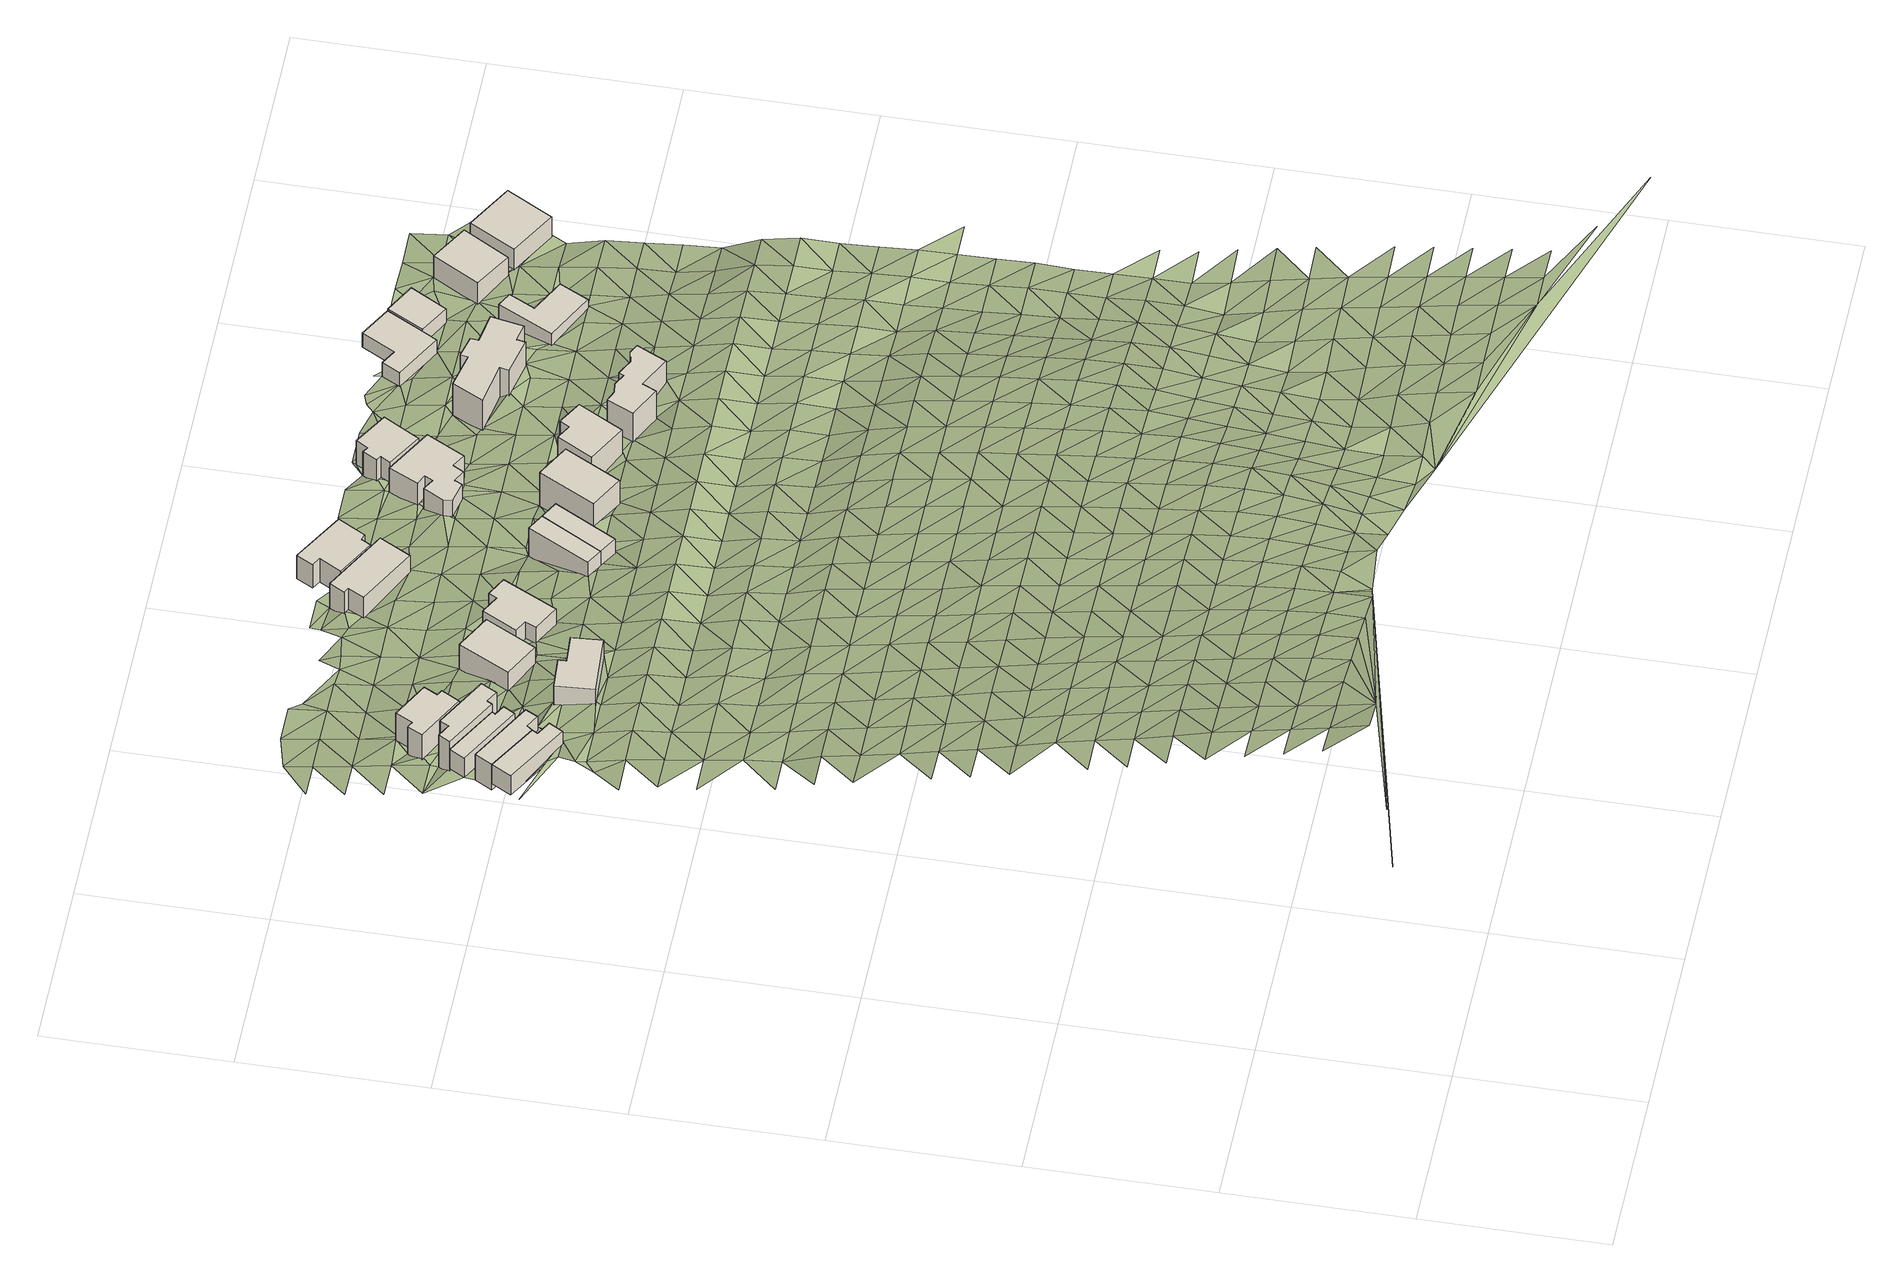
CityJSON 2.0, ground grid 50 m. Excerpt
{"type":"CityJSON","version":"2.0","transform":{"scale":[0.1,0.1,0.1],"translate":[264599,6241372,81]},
"CityObjects":{
"building1":{"type":"Building","attributes":{"osm_address":"15 Baris Road University Estate Cape Town","osm_building":"house","osm_building:levels":"2","footprint":{"type":"Polygon"},"plus_code":"4FRW3F63+4CV","ground_height":96.92,"building_height":6.9,"roof_height":103.82},"geometry":[{"type":"Solid","lod":"1","boundaries":[[[[0,1,2,3]],[[1,4,5,2]],[[4,6,7,5]],[[6,8,9,7]],[[8,10,11,9]],[[10,0,3,11]],[[3,2,5,7,9,11]],[[10,8,6,4,1,0]]]]}]},
"building2":{"type":"Building","attributes":{"osm_address":"13A Baris Road University Estate Cape Town","osm_building":"house","osm_building:levels":"2","footprint":{"type":"Polygon"},"plus_code":"4FRW3F63+5C9","ground_height":96.92,"building_height":6.9,"roof_height":103.82},"geometry":[{"type":"Solid","lod":"1","boundaries":[[[[12,13,14,11]],[[13,15,16,14]],[[15,17,18,16]],[[17,19,20,18]],[[19,21,3,20]],[[21,12,11,3]],[[11,14,16,18,20,3]],[[21,19,17,15,13,12]]]]}]},
"building3":{"type":"Building","attributes":{"osm_address":"13 Baris Road University Estate Cape Town","osm_building":"house","osm_building:levels":"2","footprint":{"type":"Polygon"},"plus_code":"4FRW3F63+5FR","ground_height":94.49,"building_height":6.9,"roof_height":101.39},"geometry":[{"type":"Solid","lod":"1","boundaries":[[[[22,23,24,25]],[[23,26,27,24]],[[26,28,29,27]],[[28,30,31,29]],[[30,32,33,31]],[[32,22,25,33]],[[25,24,27,29,31,33]],[[32,30,28,26,23,22]]]]}]},
"building4":{"type":"Building","attributes":{"osm_address":"11 Baris Road University Estate Cape Town","osm_building":"house","osm_building:levels":"3","footprint":{"type":"Polygon"},"plus_code":"4FRW3F63+6F3","ground_height":94.53,"building_height":9.7,"roof_height":104.23},"geometry":[{"type":"Solid","lod":"1","boundaries":[[[[34,35,25,36,37,24]],[[35,38,39,36,25]],[[38,40,41,39]],[[40,42,43,41]],[[42,44,45,43]],[[44,46,47,45]],[[46,48,49,47]],[[48,34,24,37,49]],[[37,36,39,41,43,45,47,49]],[[48,46,44,42,40,38,35,34]]]]}]},
"building5":{"type":"Building","attributes":{"osm_address":"9 Baris Road University Estate Cape Town","osm_building":"house","osm_building:levels":"2","footprint":{"type":"Polygon"},"plus_code":"4FRW3F63+6FW","ground_height":93.71,"building_height":6.9,"roof_height":100.61},"geometry":[{"type":"Solid","lod":"1","boundaries":[[[[50,51,52,53]],[[51,54,55,52]],[[54,56,57,55]],[[56,58,59,57]],[[58,60,61,59]],[[60,62,63,61]],[[62,64,65,63]],[[64,50,53,65]],[[53,52,55,57,59,61,63,65]],[[64,62,60,58,56,54,51,50]]]]}]},
"building6":{"type":"Building","attributes":{"osm_address":"16 Lorraine Avenue University Estate Cape Town","osm_building":"house","osm_building:levels":"2","footprint":{"type":"Polygon"},"plus_code":"4FRW3F63+4H6","ground_height":99.05,"building_height":6.9,"roof_height":105.95},"geometry":[{"type":"Solid","lod":"1","boundaries":[[[[66,67,68,69]],[[67,70,71,68]],[[70,72,73,71]],[[72,74,75,73]],[[74,76,77,75]],[[76,66,69,77]],[[69,68,71,73,75,77]],[[76,74,72,70,67,66]]]]}]},
"building7":{"type":"Building","attributes":{"osm_address":"52 Lorraine Avenue University Estate Cape Town","osm_building":"house","osm_building:levels":"2","footprint":{"type":"Polygon"},"plus_code":"4FRW3F63+5HX","ground_height":93.56,"building_height":6.9,"roof_height":100.46},"geometry":[{"type":"Solid","lod":"1","boundaries":[[[[78,79,80,81]],[[79,82,83,80]],[[82,84,85,83]],[[84,78,81,85]],[[81,80,83,85]],[[84,82,79,78]]]]}]},
"building8":{"type":"Building","attributes":{"osm_address":"54 Lorraine Avenue University Estate Cape Town","osm_building":"house","osm_building:levels":"2","footprint":{"type":"Polygon"},"plus_code":"4FRW3F63+5MR","ground_height":93.36,"building_height":6.9,"roof_height":100.26},"geometry":[{"type":"Solid","lod":"1","boundaries":[[[[86,87,88,89]],[[87,90,91,88]],[[90,92,93,91]],[[92,94,95,93]],[[94,96,97,95]],[[96,98,99,97]],[[98,100,101,99]],[[100,86,89,101]],[[89,88,91,93,95,97,99,101]],[[100,98,96,94,92,90,87,86]]]]}]},
"building9":{"type":"Building","attributes":{"osm_address":"University Estate Cape Town","osm_building":"house","osm_building:levels":"2","footprint":{"type":"Polygon"},"plus_code":"4FRW3F63+5Q2","ground_height":94.63,"building_height":6.9,"roof_height":101.53},"geometry":[{"type":"Solid","lod":"1","boundaries":[[[[102,103,104,105]],[[103,106,107,104]],[[106,108,109,107]],[[108,102,105,109]],[[105,104,107,109]],[[108,106,103,102]]]]}]},
"building10":{"type":"Building","attributes":{"osm_address":"University Estate Cape Town","osm_building":"house","osm_building:levels":"2","footprint":{"type":"Polygon"},"plus_code":"4FRW3F63+4QW","ground_height":94.63,"building_height":6.9,"roof_height":101.53},"geometry":[{"type":"Solid","lod":"1","boundaries":[[[[108,110,111,109]],[[110,112,113,111]],[[112,102,105,113]],[[102,108,109,105]],[[109,111,113,105]],[[102,112,110,108]]]]}]},
"building11":{"type":"Building","attributes":{"osm_address":"12 Lorraine Avenue University Estate Cape Town","osm_building":"house","osm_building:levels":"2","footprint":{"type":"Polygon"},"plus_code":"4FRW3F63+8PJ","ground_height":85.17,"building_height":6.9,"roof_height":92.07},"geometry":[{"type":"Solid","lod":"1","boundaries":[[[[114,115,116,117]],[[115,118,119,116]],[[118,120,121,119]],[[120,122,123,121]],[[122,124,125,123]],[[124,114,117,125]],[[117,116,119,121,123,125]],[[124,122,120,118,115,114]]]]}]},
"building12":{"type":"Building","attributes":{"osm_address":"10 Lorraine Avenue University Estate Cape Town","osm_building":"house","osm_building:levels":"2","footprint":{"type":"Polygon"},"plus_code":"4FRW3F63+9Q2","ground_height":83.12,"building_height":6.9,"roof_height":90.02},"geometry":[{"type":"Solid","lod":"1","boundaries":[[[[126,127,128,129]],[[127,130,131,128]],[[130,132,133,131]],[[132,134,135,133]],[[134,136,137,135]],[[136,138,139,137]],[[138,140,141,139]],[[140,126,129,141]],[[129,128,131,133,135,137,139,141]],[[140,138,136,134,132,130,127,126]]]]}]},
"building13":{"type":"Building","attributes":{"osm_address":"58 Rhodes Avenue University Estate Cape Town","osm_building":"house","osm_building:levels":"3","footprint":{"type":"Polygon"},"plus_code":"4FRW3F63+5R5","ground_height":94.49,"building_height":9.7,"roof_height":104.19},"geometry":[{"type":"Solid","lod":"1","boundaries":[[[[142,143,144,145]],[[143,146,147,144]],[[146,148,149,147]],[[148,142,145,149]],[[145,144,147,149]],[[148,146,143,142]]]]}]},
"building14":{"type":"Building","attributes":{"osm_address":"60 Rhodes Avenue University Estate Cape Town","osm_building":"house","osm_building:levels":"3","footprint":{"type":"Polygon"},"plus_code":"4FRW3F63+5W2","ground_height":94.08,"building_height":9.7,"roof_height":103.78},"geometry":[{"type":"Solid","lod":"1","boundaries":[[[[150,151,152,153]],[[151,154,155,152]],[[154,156,157,155]],[[156,158,159,157]],[[158,160,161,159]],[[160,150,153,161]],[[153,152,155,157,159,161]],[[160,158,156,154,151,150]]]]}]},
"building15":{"type":"Building","attributes":{"osm_address":"9 Lorraine Avenue University Estate Cape Town","osm_building":"house","osm_building:levels":"2","footprint":{"type":"Polygon"},"plus_code":"4FRW3F63+7VX","ground_height":85.88,"building_height":6.9,"roof_height":92.78},"geometry":[{"type":"Solid","lod":"1","boundaries":[[[[162,163,164,165]],[[163,166,167,164]],[[166,168,169,167]],[[168,170,171,169]],[[170,172,173,171]],[[172,174,175,173]],[[174,176,177,175]],[[176,178,179,177]],[[178,180,181,179]],[[180,182,183,181]],[[182,184,185,183]],[[184,186,187,185]],[[186,162,165,187]],[[165,164,167,169,171,173,175,177,179,181,183,185,187]],[[186,184,182,180,178,176,174,172,170,168,166,163,162]]]]}]},
"building16":{"type":"Building","attributes":{"osm_address":"62 Rhodes Avenue University Estate Cape Town","osm_building":"house","osm_building:levels":"3","footprint":{"type":"Polygon"},"plus_code":"4FRW3F63+4X8","ground_height":96.06,"building_height":9.7,"roof_height":105.76},"geometry":[{"type":"Solid","lod":"1","boundaries":[[[[188,189,190,191]],[[189,192,193,190]],[[192,194,195,193]],[[194,196,197,195]],[[196,198,199,197]],[[198,200,201,199]],[[200,202,203,201]],[[202,204,205,203]],[[204,206,207,205]],[[206,208,209,207]],[[208,210,211,209]],[[210,188,191,211]],[[191,190,193,195,197,199,201,203,205,207,209,211]],[[210,208,206,204,202,200,198,196,194,192,189,188]]]]}]},
"building17":{"type":"Building","attributes":{"osm_address":"7 Lorraine Avenue University Estate Cape Town","osm_building":"house","osm_building:levels":"2","footprint":{"type":"Polygon"},"plus_code":"4FRW3F63+8WM","ground_height":84.01,"building_height":6.9,"roof_height":90.91},"geometry":[{"type":"Solid","lod":"1","boundaries":[[[[212,213,214,215]],[[213,216,217,214]],[[216,218,219,217]],[[218,220,221,219]],[[220,222,223,221]],[[222,224,225,223]],[[224,226,227,225]],[[226,212,215,227]],[[215,214,217,219,221,223,225,227]],[[226,224,222,220,218,216,213,212]]]]}]},
"building18":{"type":"Building","attributes":{"osm_address":"49 Rhodes Avenue University Estate Cape Town","osm_building":"house","osm_building:levels":"3","footprint":{"type":"Polygon"},"plus_code":"4FRW3F64+728","ground_height":87.99,"building_height":9.7,"roof_height":97.69},"geometry":[{"type":"Solid","lod":"1","boundaries":[[[[228,229,230,231]],[[229,232,233,230]],[[232,234,235,233]],[[234,236,237,235]],[[236,238,239,237]],[[238,240,241,239]],[[240,242,243,241]],[[242,244,245,243]],[[244,246,247,245]],[[246,248,249,247]],[[248,250,251,249]],[[250,228,231,251]],[[231,230,233,235,237,239,241,243,245,247,249,251]],[[250,248,246,244,242,240,238,236,234,232,229,228]]]]}]},
"building19":{"type":"Building","attributes":{"osm_address":"74 Ritchie Street University Estate Cape Town","osm_building":"house","osm_building:levels":"1","footprint":{"type":"Polygon"},"plus_code":"4FRW3F64+83V","ground_height":83.8,"building_height":4.1,"roof_height":87.9},"geometry":[{"type":"Solid","lod":"1","boundaries":[[[[252,253,254,255]],[[253,256,257,254]],[[256,258,259,257]],[[258,260,261,259]],[[260,262,263,261]],[[262,264,265,263]],[[264,252,255,265]],[[255,254,257,259,261,263,265]],[[264,262,260,258,256,253,252]]]]}]},
"building20":{"type":"Building","attributes":{"osm_address":"University Estate Cape Town","osm_building":"yes","osm_building:levels":"1","footprint":{"type":"Polygon"},"plus_code":"4FRW3F64+64F","ground_height":89.03,"building_height":4.1,"roof_height":93.13},"geometry":[{"type":"Solid","lod":"1","boundaries":[[[[266,267,268,269]],[[267,270,271,268]],[[270,272,273,271]],[[272,274,275,273]],[[274,276,277,275]],[[276,266,269,277]],[[269,268,271,273,275,277]],[[276,274,272,270,267,266]]]]}]},
"building21":{"type":"Building","attributes":{"osm_address":"76 Ritchie Street University Estate Cape Town","osm_building":"house","osm_building:levels":"1","footprint":{"type":"Polygon"},"plus_code":"4FRW3F64+84M","ground_height":84.37,"building_height":4.1,"roof_height":88.47},"geometry":[{"type":"Solid","lod":"1","boundaries":[[[[278,279,265,280,281,255]],[[279,282,283,280,265]],[[282,284,285,283]],[[284,278,255,281,285]],[[281,280,283,285]],[[284,282,279,278]]]]}]},
"building22":{"type":"Building","attributes":{"osm_address":"78 Ritchie Street University Estate Cape Town","osm_building":"house","osm_building:levels":"2","footprint":{"type":"Polygon"},"plus_code":"4FRW3F64+75X","ground_height":85.81,"building_height":6.9,"roof_height":92.71},"geometry":[{"type":"Solid","lod":"1","boundaries":[[[[286,287,288,289]],[[287,290,291,288]],[[290,292,293,291]],[[292,286,289,293]],[[289,288,291,293]],[[292,290,287,286]]]]}]},
"building23":{"type":"Building","attributes":{"osm_address":"80 Ritchie Street University Estate Cape Town","osm_building":"house","osm_building:levels":"2","footprint":{"type":"Polygon"},"plus_code":"4FRW3F64+769","ground_height":86.71,"building_height":6.9,"roof_height":93.61},"geometry":[{"type":"Solid","lod":"1","boundaries":[[[[294,295,296,297]],[[295,298,299,296]],[[298,300,301,299]],[[300,294,297,301]],[[297,296,299,301]],[[300,298,295,294]]]]}]},
"terrain1":{"type":"TINRelief","geometry":[{"type":"CompositeSurface","lod":"1","boundaries":[[[302,303,304]],[[305,304,306]],[[303,307,304]],[[308,309,306]],[[304,310,306]],[[311,312,308]],[[307,310,304]],[[311,313,312]],[[308,306,314]],[[310,314,306]],[[315,313,316]],[[307,317,318]],[[308,319,311]],[[314,319,308]],[[310,307,320]],[[321,322,316]],[[320,314,310]],[[313,311,323]],[[319,324,311]],[[325,321,326]],[[313,323,316]],[[323,311,324]],[[319,314,327]],[[314,320,328]],[[307,329,320]],[[316,330,321]],[[331,326,332]],[[314,328,327]],[[330,316,323]],[[333,324,319]],[[331,332,334]],[[321,335,326]],[[336,318,337]],[[319,327,333]],[[335,321,330]],[[329,328,320]],[[338,323,324]],[[339,334,340]],[[332,326,341]],[[342,329,307]],[[323,338,330]],[[338,324,333]],[[341,326,335]],[[343,340,344]],[[345,327,328]],[[346,328,329]],[[347,335,330]],[[334,332,348]],[[349,332,341]],[[327,345,333]],[[328,346,345]],[[330,338,347]],[[334,348,340]],[[332,349,348]],[[344,350,351]],[[307,352,342]],[[341,335,353]],[[335,347,353]],[[354,351,350]],[[329,342,346]],[[338,333,355]],[[340,356,344]],[[345,357,333]],[[349,341,358]],[[356,340,348]],[[355,347,338]],[[355,333,357]],[[341,353,358]],[[359,354,360]],[[361,345,346]],[[350,344,362]],[[342,361,346]],[[362,344,356]],[[318,352,307]],[[363,348,349]],[[358,364,349]],[[365,366,360]],[[367,357,345]],[[353,347,368]],[[369,347,355]],[[354,350,370]],[[345,361,367]],[[349,364,363]],[[371,350,362]],[[368,358,353]],[[372,356,348]],[[368,347,369]],[[354,370,360]],[[370,350,371]],[[373,365,374]],[[342,352,361]],[[375,355,357]],[[357,367,376]],[[348,363,372]],[[377,364,358]],[[378,362,356]],[[355,375,369]],[[360,379,365]],[[375,357,376]],[[358,368,377]],[[374,380,381]],[[361,382,367]],[[362,378,371]],[[356,372,378]],[[379,360,370]],[[382,361,352]],[[383,381,380]],[[369,384,368]],[[363,364,385]],[[386,374,365]],[[364,377,387]],[[376,367,388]],[[389,383,390]],[[375,384,369]],[[386,365,379]],[[363,385,372]],[[391,370,371]],[[388,367,382]],[[364,387,385]],[[378,392,371]],[[377,368,393]],[[376,394,375]],[[370,391,379]],[[395,380,374]],[[384,393,368]],[[391,371,392]],[[374,386,396]],[[352,318,382]],[[394,376,388]],[[390,383,397]],[[398,387,377]],[[378,372,399]],[[385,400,372]],[[374,396,395]],[[390,397,401]],[[402,384,375]],[[403,386,379]],[[383,380,404]],[[393,398,377]],[[405,406,407]],[[408,388,382]],[[399,392,378]],[[402,375,394]],[[372,400,399]],[[379,391,403]],[[404,397,383]],[[382,318,408]],[[404,380,395]],[[409,385,387]],[[1,407,410]],[[398,411,387]],[[412,394,388]],[[413,393,384]],[[414,396,386]],[[397,415,401]],[[384,402,416]],[[403,417,386]],[[391,392,418]],[[388,408,412]],[[387,411,409]],[[419,392,399]],[[410,406,401]],[[26,23,420]],[[421,400,385]],[[396,414,395]],[[384,416,413]],[[410,407,406]],[[386,417,414]],[[397,404,415]],[[336,408,318]],[[422,402,394]],[[398,393,423]],[[418,403,391]],[[418,392,419]],[[410,401,415]],[[48,420,23]],[[394,412,422]],[[385,409,421]],[[336,424,408]],[[425,26,19]],[[426,399,400]],[[427,420,48]],[[393,413,423]],[[428,411,398]],[[429,417,403]],[[404,395,430]],[[414,431,395]],[[420,427,432]],[[402,433,416]],[[434,408,424]],[[402,422,435]],[[400,421,426]],[[403,418,429]],[[436,410,415]],[[437,438,439]],[[412,408,440]],[[441,419,399]],[[404,430,415]],[[398,423,428]],[[430,395,431]],[[439,410,436]],[[416,433,413]],[[409,411,442]],[[443,414,417]],[[402,435,433]],[[444,425,19]],[[432,445,446]],[[437,447,448]],[[439,447,437]],[[48,44,427]],[[412,440,422]],[[418,419,441]],[[449,26,425]],[[440,408,434]],[[399,426,441]],[[417,429,443]],[[439,436,447]],[[44,48,46]],[[432,427,450]],[[409,442,421]],[[450,427,44]],[[411,428,442]],[[436,415,451]],[[452,431,414]],[[430,453,415]],[[445,454,455]],[[456,435,422]],[[457,423,413]],[[429,418,458]],[[450,54,432]],[[433,459,413]],[[414,443,452]],[[453,451,415]],[[447,436,460]],[[424,461,434]],[[421,462,426]],[[456,422,440]],[[418,441,458]],[[444,449,425]],[[423,457,428]],[[454,463,464]],[[413,459,457]],[[462,421,442]],[[432,465,445]],[[451,460,436]],[[444,447,466]],[[432,54,465]],[[443,429,467]],[[468,430,431]],[[44,469,450]],[[431,452,470]],[[434,471,440]],[[433,435,472]],[[426,473,441]],[[474,435,456]],[[458,467,429]],[[460,466,447]],[[465,54,475]],[[32,476,22]],[[430,468,453]],[[444,477,449]],[[473,426,462]],[[468,431,470]],[[433,472,459]],[[478,442,428]],[[452,443,479]],[[435,474,472]],[[457,480,428]],[[481,22,482]],[[466,460,451]],[[466,477,444]],[[476,449,477]],[[461,471,434]],[[22,476,482]],[[456,440,483]],[[458,441,484]],[[454,445,485]],[[486,445,465]],[[467,479,443]],[[487,451,453]],[[44,488,469]],[[442,478,462]],[[477,482,476]],[[471,483,440]],[[428,480,478]],[[484,441,473]],[[454,485,463]],[[489,457,459]],[[490,470,452]],[[487,453,468]],[[445,486,485]],[[465,491,486]],[[456,492,474]],[[472,489,459]],[[479,490,452]],[[465,493,491]],[[494,473,462]],[[467,458,495]],[[496,488,482]],[[483,492,456]],[[497,458,484]],[[477,466,498]],[[499,480,457]],[[462,478,494]],[[477,500,482]],[[501,469,488]],[[468,470,502]],[[471,461,503]],[[485,504,463]],[[457,489,499]],[[458,497,495]],[[490,505,470]],[[501,506,469]],[[482,500,496]],[[488,496,501]],[[487,507,451]],[[503,483,471]],[[474,508,472]],[[509,484,473]],[[510,479,467]],[[491,511,486]],[[492,512,474]],[[493,513,491]],[[514,506,493]],[[502,487,468]],[[473,494,509]],[[502,470,505]],[[477,498,515]],[[501,493,506]],[[489,472,508]],[[478,480,516]],[[500,477,515]],[[474,512,508]],[[480,499,517]],[[467,495,510]],[[491,513,511]],[[518,492,483]],[[497,484,519]],[[490,479,520]],[[521,501,496]],[[486,522,485]],[[461,523,503]],[[516,494,478]],[[496,500,521]],[[518,483,503]],[[480,517,516]],[[484,509,519]],[[499,489,524]],[[504,485,522]],[[501,525,493]],[[498,526,72]],[[479,510,520]],[[527,487,502]],[[522,486,511]],[[528,512,492]],[[529,505,490]],[[487,527,507]],[[524,489,508]],[[497,530,495]],[[531,513,493]],[[492,518,528]],[[498,532,515]],[[519,533,497]],[[521,525,501]],[[534,517,499]],[[509,494,535]],[[532,500,515]],[[536,494,516]],[[490,520,529]],[[532,498,72]],[[495,530,510]],[[537,502,505]],[[524,534,499]],[[497,533,530]],[[538,504,522]],[[525,531,493]],[[539,508,512]],[[535,519,509]],[[540,511,513]],[[523,541,503]],[[500,78,521]],[[512,528,542]],[[535,494,536]],[[507,527,543]],[[507,543,72]],[[518,503,544]],[[502,537,527]],[[537,505,529]],[[539,524,508]],[[545,516,517]],[[512,542,539]],[[534,546,517]],[[513,531,540]],[[521,78,525]],[[518,544,528]],[[547,533,519]],[[548,520,510]],[[543,549,72]],[[550,522,511]],[[551,538,522]],[[72,549,532]],[[544,503,541]],[[530,552,510]],[[516,545,536]],[[517,546,545]],[[519,535,547]],[[78,531,525]],[[520,548,529]],[[553,543,527]],[[510,552,548]],[[537,554,527]],[[550,511,540]],[[550,551,522]],[[523,555,541]],[[542,528,556]],[[534,524,557]],[[558,524,539]],[[559,549,543]],[[549,560,532]],[[536,561,535]],[[530,533,562]],[[556,528,544]],[[533,547,563]],[[527,554,553]],[[524,558,557]],[[545,561,536]],[[553,559,543]],[[564,531,78]],[[565,539,542]],[[566,546,534]],[[560,549,559]],[[530,562,552]],[[537,529,567]],[[564,540,531]],[[533,563,562]],[[548,568,529]],[[569,532,560]],[[547,535,570]],[[565,542,556]],[[551,550,571]],[[572,544,541]],[[567,554,537]],[[573,541,555]],[[564,78,574]],[[574,78,569]],[[534,557,566]],[[561,570,535]],[[567,529,568]],[[571,550,540]],[[559,575,560]],[[558,539,576]],[[545,546,577]],[[578,548,552]],[[579,563,547]],[[572,541,573]],[[539,565,576]],[[562,578,552]],[[564,580,540]],[[559,553,581]],[[540,580,571]],[[582,556,544]],[[577,561,545]],[[546,566,577]],[[570,579,547]],[[92,569,560]],[[583,568,548]],[[584,553,554]],[[569,92,574]],[[585,554,567]],[[586,557,558]],[[587,564,574]],[[544,572,582]],[[576,588,558]],[[548,578,583]],[[555,589,573]],[[565,556,590]],[[591,570,561]],[[563,592,562]],[[574,92,587]],[[579,593,563]],[[554,585,584]],[[553,584,581]],[[557,586,566]],[[594,571,580]],[[558,588,586]],[[561,577,591]],[[590,576,565]],[[578,562,592]],[[595,567,568]],[[571,594,596]],[[590,556,582]],[[563,593,592]],[[568,583,597]],[[572,573,598]],[[599,579,570]],[[600,580,564]],[[601,564,587]],[[602,589,555]],[[567,595,585]],[[598,573,589]],[[599,570,591]],[[595,568,597]],[[603,587,92]],[[581,584,604]],[[92,605,603]],[[606,588,576]],[[577,566,607]],[[583,578,608]],[[580,609,594]],[[586,610,566]],[[564,601,600]],[[582,572,611]],[[612,593,579]],[[594,609,596]],[[576,590,606]],[[608,578,592]],[[604,613,581]],[[577,607,591]],[[614,584,585]],[[611,572,598]],[[566,610,607]],[[579,599,612]],[[609,580,600]],[[613,615,581]],[[616,586,588]],[[617,597,583]],[[595,614,585]],[[590,582,618]],[[587,603,619]],[[601,587,619]],[[588,606,616]],[[608,617,583]],[[620,604,584]],[[621,598,589]],[[622,592,593]],[[618,582,611]],[[593,612,623]],[[589,602,621]],[[624,610,586]],[[599,591,625]],[[607,626,591]],[[584,614,627]],[[603,615,619]],[[628,609,600]],[[606,590,629]],[[627,620,584]],[[622,608,592]],[[595,597,630]],[[631,600,601]],[[586,616,624]],[[593,623,622]],[[617,632,597]],[[633,611,598]],[[599,625,612]],[[634,613,604]],[[629,590,618]],[[625,591,626]],[[631,601,619]],[[628,635,609]],[[604,620,634]],[[595,630,614]],[[600,636,628]],[[633,598,621]],[[630,597,632]],[[616,606,637]],[[638,607,610]],[[613,639,615]],[[610,624,640]],[[614,641,627]],[[642,618,611]],[[623,612,643]],[[617,608,644]],[[620,627,641]],[[637,606,629]],[[645,608,622]],[[646,600,631]],[[646,636,600]],[[647,635,628]],[[648,619,615]],[[602,649,621]],[[611,633,642]],[[628,636,647]],[[610,640,638]],[[643,612,625]],[[634,639,613]],[[641,614,650]],[[624,616,651]],[[652,626,607]],[[608,645,644]],[[653,614,630]],[[654,635,115]],[[655,629,618]],[[656,622,623]],[[657,632,617]],[[650,614,653]],[[651,616,637]],[[648,615,639]],[[636,658,647]],[[115,635,647]],[[659,631,619]],[[655,618,642]],[[607,638,652]],[[656,623,643]],[[620,103,634]],[[633,621,660]],[[640,624,661]],[[662,625,626]],[[617,644,657]],[[663,637,629]],[[645,622,664]],[[665,630,632]],[[631,659,646]],[[661,624,651]],[[619,648,659]],[[666,654,115]],[[667,649,602]],[[633,660,642]],[[639,634,103]],[[660,621,649]],[[629,655,663]],[[662,626,652]],[[622,656,664]],[[646,668,636]],[[669,650,653]],[[670,638,640]],[[671,643,625]],[[665,632,657]],[[672,651,637]],[[673,653,630]],[[103,648,639]],[[670,640,661]],[[674,644,645]],[[672,637,663]],[[625,662,671]],[[664,675,645]],[[646,659,668]],[[666,115,676]],[[655,642,677]],[[652,638,678]],[[656,643,679]],[[660,680,642]],[[630,665,673]],[[681,661,651]],[[644,674,657]],[[682,669,653]],[[669,683,650]],[[678,638,670]],[[645,675,674]],[[655,677,663]],[[679,664,656]],[[648,684,659]],[[677,642,680]],[[651,672,681]],[[679,643,671]],[[648,103,684]],[[662,652,685]],[[653,673,682]],[[115,686,676]],[[687,660,649]],[[102,688,103]],[[689,649,667]],[[685,652,678]],[[690,669,682]],[[688,684,103]],[[690,683,669]],[[670,661,691]],[[692,675,664]],[[665,657,693]],[[661,681,694]],[[674,695,657]],[[659,696,668]],[[672,663,697]],[[671,662,698]],[[687,649,689]],[[677,699,663]],[[664,679,692]],[[684,696,659]],[[700,680,660]],[[670,691,678]],[[665,693,673]],[[602,701,667]],[[661,694,691]],[[698,662,685]],[[693,657,695]],[[672,697,681]],[[702,674,675]],[[697,663,699]],[[688,102,703]],[[676,686,704]],[[679,671,705]],[[660,687,700]],[[675,692,702]],[[682,673,706]],[[682,706,690]],[[707,668,696]],[[667,708,689]],[[709,677,680]],[[710,685,678]],[[711,684,688]],[[668,707,686]],[[703,102,683]],[[705,671,698]],[[694,681,712]],[[713,695,674]],[[678,691,710]],[[693,714,673]],[[690,143,683]],[[673,714,706]],[[692,679,715]],[[700,709,680]],[[712,681,697]],[[674,702,713]],[[703,711,688]],[[689,716,687]],[[717,699,677]],[[718,698,685]],[[719,704,686]],[[720,696,684]],[[715,679,705]],[[721,704,719]],[[707,722,686]],[[716,689,708]],[[685,710,718]],[[703,683,143]],[[719,686,722]],[[694,723,691]],[[702,692,724]],[[725,693,695]],[[677,709,717]],[[694,712,726]],[[695,713,727]],[[684,711,720]],[[728,707,696]],[[700,687,729]],[[730,697,699]],[[731,705,698]],[[732,706,714]],[[724,692,715]],[[723,710,691]],[[143,711,703]],[[716,729,687]],[[694,726,723]],[[698,718,731]],[[725,695,727]],[[708,667,701]],[[697,730,712]],[[713,702,733]],[[734,714,693]],[[707,735,722]],[[722,736,719]],[[696,720,728]],[[730,699,717]],[[737,706,732]],[[733,702,724]],[[738,716,708]],[[709,700,739]],[[715,705,740]],[[735,707,728]],[[729,741,700]],[[705,731,742]],[[693,725,734]],[[743,726,712]],[[718,710,744]],[[727,713,745]],[[746,732,714]],[[747,706,737]],[[748,710,723]],[[711,143,749]],[[750,736,722]],[[709,739,717]],[[728,720,751]],[[720,711,752]],[[739,700,741]],[[712,730,743]],[[705,742,740]],[[745,713,733]],[[750,722,735]],[[718,744,731]],[[753,724,715]],[[744,710,748]],[[714,734,746]],[[747,754,143]],[[737,732,746]],[[754,749,143]],[[720,752,751]],[[729,716,755]],[[756,725,727]],[[757,716,738]],[[752,711,749]],[[701,738,708]],[[728,758,735]],[[717,759,730]],[[723,726,760]],[[743,761,726]],[[715,740,753]],[[756,727,745]],[[762,742,731]],[[763,733,724]],[[764,736,750]],[[716,757,755]],[[759,717,739]],[[735,765,750]],[[766,741,729]],[[723,760,748]],[[767,734,725]],[[156,747,737]],[[765,735,758]],[[726,761,760]],[[762,731,744]],[[156,754,747]],[[768,743,730]],[[746,769,737]],[[733,763,745]],[[724,753,763]],[[767,725,756]],[[752,749,770]],[[729,755,766]],[[768,730,759]],[[758,771,765]],[[770,772,752]],[[757,738,773]],[[774,739,741]],[[748,775,744]],[[742,776,740]],[[749,754,777]],[[778,746,734]],[[754,156,779]],[[780,742,762]],[[749,781,770]],[[782,765,771]],[[163,750,765]],[[701,602,783]],[[784,756,745]],[[772,770,781]],[[785,764,750]],[[738,701,773]],[[760,775,748]],[[734,767,786]],[[739,774,759]],[[787,761,743]],[[740,776,753]],[[769,746,778]],[[774,741,766]],[[743,768,788]],[[742,780,776]],[[745,763,784]],[[777,754,779]],[[734,786,778]],[[777,781,749]],[[789,762,744]],[[750,163,785]],[[156,790,779]],[[791,755,757]],[[773,792,757]],[[743,788,787]],[[775,789,744]],[[793,768,759]],[[761,794,760]],[[767,756,795]],[[784,796,756]],[[797,781,798]],[[785,799,764]],[[779,790,151]],[[755,791,766]],[[780,762,800]],[[763,753,801]],[[798,781,777]],[[757,792,791]],[[759,774,793]],[[776,802,753]],[[769,778,803]],[[804,773,701]],[[794,775,760]],[[761,787,794]],[[789,800,762]],[[756,796,795]],[[785,163,805]],[[801,784,763]],[[806,786,767]],[[786,807,778]],[[753,802,801]],[[808,769,803]],[[808,809,769]],[[151,810,779]],[[777,811,798]],[[812,788,768]],[[779,810,777]],[[813,799,785]],[[793,814,768]],[[805,813,785]],[[815,792,773]],[[774,766,816]],[[817,789,775]],[[776,780,818]],[[791,819,766]],[[800,820,780]],[[767,795,806]],[[788,812,787]],[[821,796,784]],[[805,163,822]],[[805,823,813]],[[773,804,815]],[[768,814,812]],[[775,794,817]],[[151,809,810]],[[807,786,806]],[[799,813,218]],[[816,793,774]],[[811,777,824]],[[811,822,798]],[[816,766,819]],[[780,820,818]],[[784,801,821]],[[825,808,803]],[[826,791,792]],[[827,800,789]],[[828,802,776]],[[824,777,810]],[[808,825,198]],[[792,815,826]],[[827,789,817]],[[701,829,804]],[[830,814,793]],[[787,831,794]],[[802,828,801]],[[796,832,795]],[[805,822,833]],[[807,806,834]],[[812,835,787]],[[776,818,828]],[[796,821,836]],[[837,809,808]],[[838,819,791]],[[839,820,800]],[[822,811,840]],[[793,816,830]],[[824,840,811]],[[213,218,216]],[[808,198,837]],[[804,841,815]],[[794,831,817]],[[795,832,806]],[[791,826,838]],[[787,835,831]],[[800,827,839]],[[796,836,832]],[[842,810,809]],[[843,218,213]],[[844,812,814]],[[821,801,845]],[[834,806,846]],[[816,819,847]],[[198,848,194]],[[814,830,844]],[[845,801,828]],[[833,822,849]],[[809,837,842]],[[194,837,198]],[[815,850,826]],[[851,818,820]],[[852,824,810]],[[819,838,847]],[[820,839,853]],[[840,824,854]],[[849,822,840]],[[855,835,812]],[[827,817,856]],[[857,836,821]],[[831,858,817]],[[859,806,832]],[[860,843,213]],[[846,806,859]],[[830,816,861]],[[818,851,828]],[[812,844,855]],[[820,853,851]],[[845,857,821]],[[810,842,852]],[[194,862,837]],[[863,833,849]],[[854,824,852]],[[826,864,838]],[[827,856,839]],[[816,847,861]],[[856,817,858]],[[833,863,860]],[[854,238,840]],[[238,849,840]],[[844,830,865]],[[831,835,866]],[[867,845,828]],[[832,836,868]],[[835,855,869]],[[857,870,836]],[[860,871,843]],[[847,838,872]],[[837,862,873]],[[853,839,874]],[[875,846,859]],[[861,865,830]],[[867,828,851]],[[832,868,859]],[[842,837,876]],[[835,869,866]],[[874,839,856]],[[836,870,868]],[[846,875,877]],[[854,852,878]],[[855,844,879]],[[880,858,831]],[[845,881,857]],[[882,863,849]],[[862,883,873]],[[884,861,847]],[[853,885,851]],[[842,876,852]],[[849,238,882]],[[865,879,844]],[[881,845,867]],[[876,837,873]],[[883,877,873]],[[875,859,886]],[[860,863,887]],[[878,888,854]],[[831,866,880]],[[885,853,874]],[[889,869,855]],[[890,856,858]],[[891,870,857]],[[871,860,887]],[[886,859,868]],[[892,867,851]],[[879,889,855]],[[857,881,891]],[[863,882,893]],[[894,877,875]],[[878,852,895]],[[896,865,861]],[[890,858,880]],[[851,885,892]],[[876,895,852]],[[863,893,887]],[[897,874,856]],[[898,882,238]],[[886,894,875]],[[899,873,877]],[[900,866,869]],[[870,901,868]],[[889,902,869]],[[891,903,870]],[[879,865,904]],[[881,867,905]],[[856,890,897]],[[867,892,906]],[[877,894,899]],[[866,900,880]],[[885,874,907]],[[901,886,868]],[[908,876,873]],[[869,902,900]],[[870,903,901]],[[882,898,909]],[[910,878,895]],[[879,904,889]],[[905,891,881]],[[893,882,911]],[[867,906,905]],[[895,876,910]],[[885,907,892]],[[911,882,909]],[[907,874,897]],[[908,873,899]],[[912,887,893]],[[880,913,890]],[[887,912,914]],[[910,876,908]],[[915,902,889]],[[916,903,891]],[[886,917,894]],[[913,880,900]],[[918,886,901]],[[919,906,892]],[[891,905,916]],[[920,893,911]],[[914,912,921]],[[920,912,893]],[[890,922,897]],[[909,923,911]],[[919,892,907]],[[886,918,917]],[[902,924,900]],[[899,894,925]],[[922,890,913]],[[906,926,905]],[[901,903,927]],[[908,928,910]],[[929,910,930]],[[903,916,931]],[[912,258,921]],[[897,932,907]],[[908,899,925]],[[926,906,919]],[[917,925,894]],[[930,910,928]],[[933,913,900]],[[901,927,918]],[[928,908,934]],[[932,897,922]],[[903,931,927]],[[923,935,911]],[[936,937,923]],[[916,905,938]],[[930,928,934]],[[920,911,939]],[[919,907,940]],[[920,939,912]],[[938,905,926]],[[934,908,941]],[[940,907,932]],[[925,941,908]],[[942,258,256]],[[937,935,923]],[[943,931,916]],[[917,918,944]],[[935,939,911]],[[927,945,918]],[[919,946,926]],[[938,943,916]],[[272,930,934]],[[946,919,940]],[[918,945,944]],[[917,947,925]],[[930,272,937]],[[941,948,934]],[[949,938,926]],[[931,950,927]],[[943,951,931]],[[948,941,925]],[[926,946,949]],[[947,917,944]],[[935,937,952]],[[950,945,927]],[[931,951,950]],[[935,952,939]],[[925,947,948]],[[943,938,953]],[[954,938,949]],[[952,937,272]],[[945,955,944]],[[956,957,939]],[[938,954,953]],[[945,950,955]],[[939,952,956]],[[949,946,958]],[[959,951,943]],[[948,947,960]],[[961,962,270]],[[947,944,963]],[[964,948,960]],[[943,953,959]],[[955,965,944]],[[961,964,962]],[[950,951,966]],[[967,952,272]],[[270,967,272]],[[963,944,965]],[[967,956,952]],[[968,960,947]],[[951,959,966]],[[969,270,962]],[[955,950,970]],[[967,270,969]],[[960,968,964]],[[947,963,968]],[[970,965,955]],[[950,966,970]],[[971,278,972]],[[973,962,964]],[[956,967,974]],[[974,972,956]],[[975,969,962]],[[964,968,973]],[[976,967,969]],[[965,977,963]],[[978,965,970]],[[972,979,971]],[[975,962,973]],[[287,974,967]],[[977,965,978]],[[969,975,976]],[[968,963,980]],[[972,974,287]],[[287,979,972]],[[980,973,968]],[[980,963,977]],[[975,981,976]],[[975,973,982]],[[982,973,980]],[[976,981,983]],[[984,979,287]],[[985,981,975]],[[984,287,986]],[[286,986,287]],[[982,985,975]],[[286,976,983]],[[987,986,286]],[[984,986,988]],[[286,983,987]],[[986,987,988]],[[983,989,987]]]}]}
},
"vertices":[
[419,2515,159],[389,2462,159],[389,2462,228],[419,2515,228],[563,2361,159],[563,2361,228],[585,2399,159],[585,2399,228],[545,2422,159],[545,2422,228],[554,2437,159],[554,2437,228],
[554,2437,135],[566,2452,135],[566,2452,228],[602,2432,135],[602,2432,228],[620,2466,135],[620,2466,228],[446,2562,135],[446,2562,228],[419,2515,135],
[620,2551,135],[473,2632,135],[473,2632,204],[620,2551,204],[450,2591,135],[450,2591,204],[625,2495,135],[625,2495,204],[643,2526,135],[643,2526,204],[614,2542,135],[614,2542,204],
[473,2632,117],[620,2551,117],[620,2551,232],[473,2632,232],[628,2565,117],[628,2565,232],[662,2547,117],[662,2547,232],[685,2590,117],[685,2590,232],[540,2669,117],[540,2669,232],[527,2644,117],[527,2644,232],[491,2663,117],[491,2663,232],
[580,2788,98],[556,2742,98],[556,2742,196],[580,2788,196],[539,2751,98],[539,2751,196],[517,2709,98],[517,2709,196],[650,2640,98],[650,2640,196],[677,2689,98],[677,2689,196],[661,2698,98],[661,2698,196],[681,2735,98],[681,2735,196],
[692,2408,173],[699,2302,173],[699,2302,250],[692,2408,250],[871,2313,173],[871,2313,250],[865,2397,173],[865,2397,250],[784,2392,173],[784,2392,250],[783,2414,173],[783,2414,250],
[843,2675,106],[769,2537,106],[769,2537,195],[843,2675,195],[866,2486,106],[866,2486,195],[940,2624,106],[940,2624,195],
[1084,2607,101],[1030,2635,101],[1030,2635,193],[1084,2607,193],[1019,2612,101],[1019,2612,193],[968,2639,101],[968,2639,193],[918,2544,101],[918,2544,193],[951,2527,101],[951,2527,193],[936,2497,101],[936,2497,193],[1008,2459,101],[1008,2459,193],
[1306,2550,102],[1260,2575,102],[1260,2575,205],[1306,2550,205],[1168,2409,102],[1168,2409,205],[1212,2383,102],[1212,2383,205],
[1261,2356,102],[1261,2356,205],[1354,2524,102],[1354,2524,205],
[1247,2950,23],[1069,3046,23],[1069,3046,111],[1247,2950,111],[1046,3005,23],[1046,3005,111],[1061,2997,23],[1061,2997,111],[1037,2953,23],[1037,2953,111],[1200,2865,23],[1200,2865,111],
[1170,3148,6],[1144,3103,6],[1144,3103,90],[1170,3148,90],[1169,3089,6],[1169,3089,90],[1135,3030,6],[1135,3030,90],[1238,2972,6],[1238,2972,90],[1253,2998,6],[1253,2998,90],[1270,2993,6],[1270,2993,90],[1312,3067,6],[1312,3067,90],
[1519,2529,109],[1428,2578,109],[1428,2578,232],[1519,2529,232],[1345,2426,109],[1345,2426,232],[1436,2377,109],[1436,2377,232],
[1680,2524,104],[1614,2561,104],[1614,2561,228],[1680,2524,228],[1599,2535,104],[1599,2535,228],[1559,2557,104],[1559,2557,228],[1505,2460,104],[1505,2460,228],[1612,2402,104],[1612,2402,228],
[1612,2897,32],[1481,2970,32],[1481,2970,118],[1612,2897,118],[1441,2890,32],[1441,2890,118],[1470,2878,32],[1470,2878,118],[1459,2855,32],[1459,2855,118],[1428,2873,32],[1428,2873,118],[1397,2819,32],[1397,2819,118],[1399,2794,32],[1399,2794,118],[1459,2781,32],[1459,2781,118],[1469,2801,32],[1469,2801,118],[1502,2785,32],[1502,2785,118],[1519,2815,32],[1519,2815,118],[1556,2793,32],[1556,2793,118],
[1887,2415,128],[1861,2428,128],[1861,2428,248],[1887,2415,248],[1829,2421,128],[1829,2421,248],[1786,2443,128],[1786,2443,248],[1779,2429,128],[1779,2429,248],[1746,2446,128],[1746,2446,248],[1718,2442,128],[1718,2442,248],[1689,2455,128],[1689,2455,248],[1654,2382,128],[1654,2382,248],[1741,2340,128],[1741,2340,248],[1759,2377,128],[1759,2377,248],[1847,2334,128],[1847,2334,248],
[1670,3017,13],[1577,3071,13],[1577,3071,99],[1670,3017,99],[1558,3039,13],[1558,3039,99],[1543,3048,13],[1543,3048,99],[1520,3009,13],[1520,3009,99],[1535,3001,13],[1535,3001,99],[1519,2974,13],[1519,2974,99],[1613,2919,13],[1613,2919,99],
[1995,2807,52],[1910,2821,52],[1910,2821,167],[1995,2807,167],[1912,2843,52],[1912,2843,167],[1851,2858,52],[1851,2858,167],[1848,2837,52],[1848,2837,167],[1751,2858,52],[1751,2858,167],[1707,2774,52],[1707,2774,167],[1826,2753,52],[1826,2753,167],[1821,2727,52],[1821,2727,167],[1924,2705,52],[1924,2705,167],[1929,2728,52],[1929,2728,167],[1978,2718,52],[1978,2718,167],
[2060,3080,19],[1973,3128,19],[1973,3128,69],[2060,3080,69],[1923,3038,19],[1923,3038,69],[1882,3061,19],[1882,3061,69],[1855,3012,19],[1855,3012,69],[1983,2941,19],[1983,2941,69],[2006,2981,19],[2006,2981,69],
[2180,2664,62],[2086,2712,62],[2086,2712,121],[2180,2664,121],[2122,2782,62],[2122,2782,121],[2083,2802,62],[2083,2802,121],[2006,2653,62],[2006,2653,121],[2139,2585,62],[2139,2585,121],
[2060,3080,23],[2006,2981,23],[2006,2981,75],[2060,3080,75],[2087,2936,23],[2087,2936,75],[2143,3035,23],[2143,3035,75],
[2324,2934,38],[2222,2993,38],[2222,2993,117],[2324,2934,117],[2149,2867,38],[2149,2867,117],[2250,2808,38],[2250,2808,117],
[2469,2850,48],[2341,2922,48],[2341,2922,126],[2469,2850,126],[2271,2797,48],[2271,2797,126],[2399,2726,48],[2399,2726,126],
[393,401,703],[492,301,713],[492,401,684],[393,500,675],[492,500,660],[591,301,689],[492,599,637],[393,599,647],[591,401,665],[492,699,612],[393,699,616],[492,798,581],[591,500,644],[393,798,586],[492,897,552],[194,202,735],[1087,401,544],[591,599,623],[690,401,647],[492,997,527],[393,897,552],[591,798,572],[591,699,599],[393,997,524],[492,1096,501],[690,599,609],[690,500,628],[789,401,624],[591,897,547],[393,1195,469],[492,1195,469],[690,699,585],[492,1295,438],[591,997,522],[1141,412,509],[5,152,732],[690,798,562],[393,1295,441],[492,1394,411],[591,1096,497],[888,401,602],[393,1394,414],[492,1493,384],[789,599,592],[789,500,612],[690,897,538],[591,1295,439],[591,1195,469],[492,1592,359],[393,1592,364],[988,401,571],[690,997,514],[492,1692,337],[789,798,549],[591,1394,410],[789,699,571],[690,1096,492],[393,1692,338],[492,1791,298],[888,500,594],[591,1493,384],[690,1295,439],[690,1195,466],[492,1890,288],[393,1791,301],[888,599,576],[789,997,506],[789,897,527],[591,1692,332],[591,1592,358],[690,1394,410],[393,1990,264],[492,1990,266],[888,798,537],[888,699,558],[789,1096,484],[690,1493,382],[591,1791,305],[492,2089,250],[393,2089,254],[988,500,570],[492,2188,231],[888,897,514],[789,1295,432],[591,1890,283],[789,1195,458],[988,599,558],[393,2188,225],[460,2262,204],[690,1692,329],[690,1592,356],[888,997,493],[988,699,544],[591,2089,246],[591,1990,266],[492,2288,204],[888,1096,473],[789,1493,382],[789,1394,407],[490,2316,204],[988,798,524],[690,1791,306],[591,2188,235],[378,2438,159],[513,2363,187],[492,2387,187],[1087,500,543],[888,1295,426],[563,2361,191],[888,1195,452],[1087,599,538],[988,997,482],[690,1990,268],[591,2288,208],[988,897,502],[690,1890,278],[789,1692,330],[789,1592,355],[393,2685,118],[888,1394,400],[1087,699,527],[988,1096,462],[1146,413,509],[591,2486,163],[888,1493,378],[492,2685,117],[988,1195,441],[789,1791,310],[690,2188,235],[690,2089,242],[492,2784,98],[1087,897,492],[1186,500,515],[1087,798,512],[591,2387,191],[554,2437,163],[545,2422,191],[585,2399,191],[1186,599,517],[888,1592,353],[988,1295,420],[789,1890,274],[620,2466,163],[492,2883,76],[393,2784,95],[602,2432,191],[566,2452,163],[625,2495,163],[517,2709,117],[699,2302,207],[789,1990,267],[690,2288,207],[492,2983,55],[393,2883,77],[1186,699,512],[1087,1096,452],[888,1692,330],[1087,997,471],[690,2387,192],[1311,431,475],[988,1394,396],[495,3059,40],[393,2983,60],[580,2788,100],[692,2408,192],[888,1791,307],[789,2188,233],[650,2640,121],[789,2089,239],[1285,500,484],[1186,897,485],[988,1493,372],[1186,798,501],[556,2742,100],[643,2526,162],[690,2486,162],[1087,1295,415],[888,1890,274],[1087,1195,435],[628,2565,135],[662,2547,143],[1285,599,491],[988,1592,352],[591,2983,53],[591,2883,71],[789,2288,202],[685,2590,143],[1186,997,464],[888,1990,265],[591,2784,100],[1285,699,494],[681,2735,100],[1087,1394,396],[988,1791,306],[690,2586,143],[988,1692,330],[783,2414,180],[1186,1096,447],[769,2537,135],[690,2685,121],[888,2188,231],[1384,500,450],[591,3082,36],[888,2089,235],[677,2689,121],[871,2313,199],[1285,897,472],[1087,1493,366],[988,1890,274],[690,2883,65],[1285,798,486],[690,2784,100],[661,2698,121],[789,2486,155],[1186,1295,414],[1186,1195,432],[1384,599,465],[1087,1592,346],[988,1990,263],[789,2586,135],[690,2983,54],[1442,428,397],[1285,997,456],[789,2685,112],[784,2392,180],[888,2288,199],[1384,699,473],[988,2089,231],[1087,1791,308],[789,2784,85],[866,2486,145],[1087,1692,327],[1285,1096,438],[1186,1493,364],[1186,1394,389],[988,2188,229],[690,3082,42],[1384,897,458],[789,2883,63],[1483,500,415],[1384,798,470],[888,2387,173],[1483,599,435],[1285,1295,406],[1285,1195,423],[1186,1592,344],[1087,1990,260],[888,2486,145],[789,2983,48],[714,3049,42],[1087,1890,274],[988,2387,172],[988,2288,195],[1572,409,357],[1483,699,448],[1384,1096,428],[1384,997,443],[936,2497,145],[918,2544,126],[1285,1394,384],[1186,1791,298],[1186,1692,323],[888,2784,78],[1483,798,452],[1384,1195,413],[1087,2188,227],[1087,2089,228],[940,2624,124],[1285,1493,362],[842,2978,48],[1582,599,398],[1582,500,377],[888,2685,106],[951,2527,144],[1483,897,445],[1384,1295,397],[1186,1890,267],[1285,1592,344],[888,2883,63],[1008,2459,144],[1582,699,416],[1186,1990,255],[1087,2387,166],[1087,2288,191],[1483,1096,417],[988,2685,101],[1483,997,430],[1682,401,337],[1582,798,425],[1384,1394,377],[1285,1791,294],[1285,1692,321],[888,2983,48],[1186,2188,224],[875,3037,35],[1186,2089,226],[1682,500,344],[1384,1493,358],[988,2883,66],[988,2784,75],[1742,362,337],[1030,2635,124],[1087,2486,145],[1019,2612,124],[1582,897,423],[1483,1295,388],[1285,1890,261],[954,2994,44],[1483,1195,404],[1682,599,357],[1384,1592,340],[1087,2586,121],[1186,2288,190],[1084,2607,121],[1582,997,414],[1285,1990,251],[1682,699,374],[1087,2685,98],[1168,2409,162],[1781,401,337],[1384,1791,292],[1384,1692,319],[1582,1096,403],[1483,1493,354],[1483,1394,372],[1186,2387,162],[988,2983,44],[1682,798,385],[1285,2188,222],[1087,2784,73],[1285,2089,222],[1781,500,321],[1186,2486,142],[987,3053,27],[1037,2953,44],[1682,897,391],[1582,1295,378],[1186,2586,120],[1582,1195,391],[1212,2383,162],[1781,599,325],[1483,1592,338],[1384,1990,247],[1384,1890,256],[1087,2883,62],[1046,3005,42],[1186,2685,92],[1880,401,355],[1261,2356,159],[1682,997,397],[1582,1394,364],[1285,2288,191],[988,3082,27],[1781,699,334],[1483,1692,316],[1384,2089,219],[1061,2997,42],[1186,2784,72],[1880,500,321],[1682,1096,389],[1582,1493,349],[1781,798,345],[1483,1791,288],[1384,2188,219],[1087,3082,23],[1979,301,385],[1200,2865,59],[1285,2387,159],[1682,1195,380],[1582,1592,330],[1781,897,352],[1384,2288,187],[1483,1990,242],[1483,1890,251],[1135,3030,42],[1880,699,307],[1682,1295,367],[1582,1692,310],[1880,599,302],[1781,997,361],[1384,2387,158],[1354,2524,135],[1285,2685,89],[1682,1394,354],[1247,2950,34],[1979,500,335],[1285,2586,102],[1979,401,362],[1345,2426,158],[1781,1195,362],[1582,1791,283],[1483,2188,216],[1781,1096,370],[1483,2089,215],[1285,2784,72],[1880,897,319],[1682,1493,339],[1880,798,311],[1979,599,299],[2277,202,409],[1582,1890,242],[1384,2586,109],[1238,2972,34],[1682,1592,322],[1436,2377,153],[1285,2883,51],[2078,301,388],[1979,699,281],[1781,1295,354],[1384,2685,88],[1880,997,329],[1582,1990,238],[1483,2288,184],[1682,1692,302],[2078,401,364],[1979,798,289],[1781,1394,343],[1270,2993,34],[1384,2784,69],[1253,2998,34],[1285,2983,34],[1880,1195,343],[1682,1791,271],[1582,2188,213],[1880,1096,343],[1582,2089,212],[1397,2819,69],[2078,500,340],[1979,897,294],[1781,1493,329],[1483,2387,153],[1682,1890,232],[1582,2288,180],[1384,2883,49],[1312,3067,20],[1505,2460,133],[2177,301,391],[2078,699,278],[1781,1692,294],[2078,599,312],[1781,1592,312],[1979,997,303],[1880,1394,327],[1682,1990,233],[1582,2387,151],[1519,2529,133],[1880,1295,340],[1483,2685,84],[1384,2983,31],[1399,2794,69],[1459,2781,70],[1781,1791,258],[1483,2586,103],[2177,500,344],[1682,2089,210],[2177,401,368],[1428,2873,49],[2078,798,259],[1979,1195,319],[1979,1096,318],[1880,1493,315],[1781,1890,227],[1384,3082,17],[1441,2890,49],[2177,599,321],[1682,2188,210],[2078,897,269],[1612,2402,151],[1483,2784,70],[1459,2855,49],[1469,2801,70],[2277,301,391],[2177,699,297],[1979,1295,314],[1880,1692,279],[1582,2685,82],[1654,2382,153],[1582,2586,104],[1880,1592,299],[1502,2785,70],[1470,2878,49],[2772,3,398],[1781,1990,229],[1483,2983,32],[1682,2288,182],[2078,1096,292],[2078,997,281],[1979,1394,302],[1599,2535,131],[2277,500,348],[2277,401,370],[2177,798,269],[2078,1195,292],[1781,2188,208],[1781,2089,207],[1519,2815,70],[1556,2793,62],[1483,3082,15],[1979,1493,289],[1880,1890,224],[1880,1791,245],[1689,2455,152],[2376,202,406],[1519,2974,32],[1781,2288,182],[1741,2340,151],[1682,2486,152],[1680,2524,152],[1682,2586,102],[1582,2784,62],[2177,997,258],[1520,3009,32],[2177,897,246],[2376,301,389],[2277,699,305],[2078,1295,282],[1979,1692,260],[2277,599,326],[1979,1592,277],[1880,1990,223],[1612,2897,49],[1535,3001,30],[1682,2685,84],[1718,2442,152],[2376,401,371],[2078,1394,271],[1979,1791,233],[2574,103,407],[2277,798,282],[2177,1195,263],[1880,2188,205],[1613,2919,49],[1759,2377,151],[2177,1096,268],[1880,2089,204],[1781,2486,128],[2376,500,353],[2078,1493,261],[1682,2784,65],[2475,202,402],[1781,2586,101],[1582,3082,13],[2277,897,251],[1979,1890,222],[1847,2334,178],[2376,599,333],[1779,2429,151],[1682,2883,42],[2475,301,388],[2078,1692,242],[1781,2685,86],[2078,1592,252],[1707,2774,65],[2277,997,223],[2177,1394,240],[1979,1990,215],[2177,1295,255],[1880,2288,178],[1670,3017,31],[2376,699,313],[1829,2421,151],[1682,2983,31],[2475,401,373],[2376,798,290],[2277,1195,238],[2078,1791,217],[1979,2188,203],[2277,1096,238],[1979,2089,202],[1682,3082,17],[2475,500,358],[1880,2486,123],[2177,1493,235],[1880,2387,155],[1880,2586,97],[1887,2415,155],[1821,2727,86],[2376,897,266],[2277,1295,229],[2078,1890,218],[1781,2883,52],[1861,2428,155],[2475,599,340],[2177,1592,226],[1979,2288,174],[1759,3062,17],[1826,2753,66],[2376,997,237],[2277,1394,228],[2078,1990,209],[2177,1692,220],[1781,2983,32],[1979,2387,150],[1880,2685,87],[2475,798,302],[2277,1493,228],[1848,2837,53],[1979,2486,124],[2376,1195,216],[2078,2188,197],[2376,1096,217],[2078,2089,199],[2475,897,278],[2177,1890,213],[2177,1791,212],[2277,1592,217],[1979,2586,98],[1851,2858,53],[1924,2705,87],[1880,2883,53],[1855,3012,27],[2376,1295,214],[1781,3082,17],[2475,997,255],[2177,1990,200],[2078,2387,142],[2078,2288,170],[2277,1692,210],[1880,2983,27],[1811,3093,17],[2376,1394,211],[1912,2843,53],[2475,1096,229],[2078,2486,115],[2277,1791,211],[2177,2188,189],[1979,2685,87],[1929,2728,87],[1978,2718,87],[2177,2089,196],[2376,1493,215],[2475,1195,215],[2006,2653,87],[1979,2883,41],[1910,2821,70],[1995,2807,59],[2277,1890,205],[1983,2941,28],[2376,1592,212],[2078,2586,102],[1880,3082,19],[2277,1990,195],[2177,2387,138],[2177,2288,158],[2376,1692,208],[2177,2486,108],[2139,2585,98],[2376,1791,207],[2277,2188,180],[2277,2089,194],[2078,2883,49],[2376,1990,193],[2376,1890,198],[2277,2288,138],[2087,2936,34],[2006,2981,28],[2475,1692,207],[2376,2089,193],[2177,2586,98],[2086,2712,80],[2177,2685,78],[2277,2486,110],[2180,2664,78],[2277,2387,115],[2376,2188,170],[2149,2867,49],[2277,2586,94],[2177,2784,64],[2376,2288,120],[2078,3082,23],[2143,3035,26],[2277,2685,77],[2177,2983,38],[2277,2784,61],[2250,2808,61],[2376,2486,101],[2376,2387,112],[2177,3082,26],[2376,2586,91],[2271,2797,61],[2376,2685,60],[2341,2922,49],[2277,3082,18],[2399,2726,60],[2277,2983,38],[2376,2983,36],[2376,3082,21],[2475,2883,48]
]}
